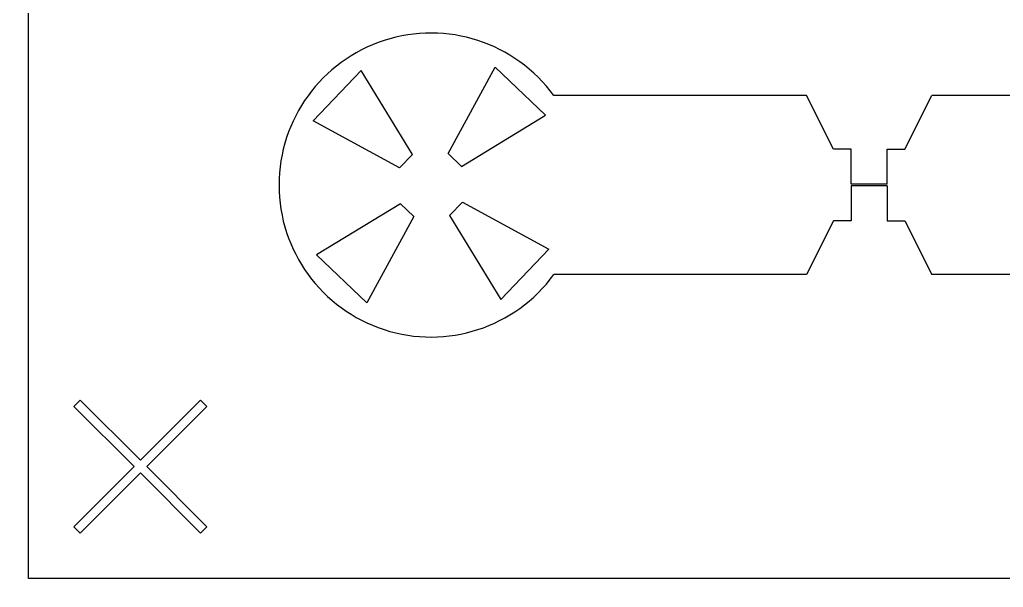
# Model space of a CAD drawing. Header units: inches. Extents: x -271009 to 5700, y -37000 to 38138.
# Drawn here: x -141748 to -136165, y 0 to 3223 of the extents above; entities that cross this region are included whole.
import ezdxf

# ---------------------------------------------------------------- set-up
doc = ezdxf.new("R2010")
doc.units = ezdxf.units.IN
doc.header["$MEASUREMENT"] = 0

msp = doc.modelspace()

# ---------------------------------------------------------------- linework, layer by layer
for p, q in [((-140081.5, 2648), (-139809.8, 2933.4)), ((-139518.8, 2457), (-139809.8, 2933.4)), ((-139315.9, 2462), (-139048.8, 2952.2)), ((-138763.4, 2680.6), (-139048.8, 2952.2)), ((-133614.7, 2791.2), (-136571, 2791.2)), ((-137281.5, 2791.2), (-138715.3, 2791.2)), ((-137129.3, 2486.8), (-137281.5, 2791.2)), ((-136723.3, 2486.8), (-136571, 2791.2)), ((-139239.8, 2389.6), (-138763.4, 2680.6)), ((-139591.3, 2380.9), (-140081.5, 2648)), ((-139591.3, 2380.9), (-139518.8, 2457)), ((-139239.8, 2389.6), (-139315.9, 2462)), ((-137027.8, 2486.8), (-137129.3, 2486.8)), ((-137027.8, 2288.4), (-137027.8, 2486.8)), ((-136824.8, 2288.4), (-136824.8, 2486.8)), ((-136824.8, 2486.8), (-136723.3, 2486.8)), ((-136824.8, 2288.4), (-137027.8, 2288.4)), ((-136824.8, 2279.1), (-137027.8, 2279.1)), ((-137027.8, 2279.1), (-137027.8, 2080.8)), ((-136824.8, 2279.1), (-136824.8, 2080.8)), ((-139586.2, 2177.9), (-140062.6, 1886.9)), ((-139586.2, 2177.9), (-139510.1, 2105.5)), ((-139234.7, 2186.6), (-139307.2, 2110.5)), ((-139234.7, 2186.6), (-138744.5, 1919.5)), ((-139510.1, 2105.5), (-139777.2, 1615.3)), ((-139307.2, 2110.5), (-139016.2, 1634.1)), ((-137129.3, 2080.8), (-137281.5, 1776.3)), ((-137027.8, 2080.8), (-137129.3, 2080.8)), ((-136824.8, 2080.8), (-136723.3, 2080.8)), ((-136723.3, 2080.8), (-136571, 1776.3)), ((-138744.5, 1919.5), (-139016.2, 1634.1)), ((-140062.6, 1886.9), (-139777.2, 1615.3)), ((-137281.5, 1776.3), (-138715.3, 1776.3)), ((-133614.7, 1776.3), (-136571, 1776.3)), ((-141403.3, 1061.9), (-141439.2, 1026)), ((-141062.4, 721), (-141403.3, 1061.9)), ((-140721.5, 1061.9), (-141062.4, 721)), ((-140721.5, 1061.9), (-140685.6, 1026)), ((-141439.2, 1026), (-141098.3, 685.1)), ((-141026.5, 685.1), (-140685.6, 1026)), ((-141098.3, 685.1), (-141439.2, 344.2)), ((-140685.6, 344.2), (-141026.5, 685.1)), ((-141403.3, 308.3), (-141062.4, 649.2)), ((-141062.4, 649.2), (-140721.5, 308.3)), ((-141439.2, 344.2), (-141403.3, 308.3)), ((-140721.5, 308.3), (-140685.6, 344.2))]:
    msp.add_line(p, q)
msp.add_lwpolyline([(-137000, 35000, 6), (-113000, 35000)], format="xyb", close=True)
msp.add_lwpolyline([(-141696.8, 8576.8), (-130633.2, 8576.8), (-130633.2, 50.8), (-141696.8, 50.8)], close=True)
msp.add_arc((-139413, 2283.8), 862.7, 36.0319, 323.9681)

doc.saveas('drawing.dxf')
